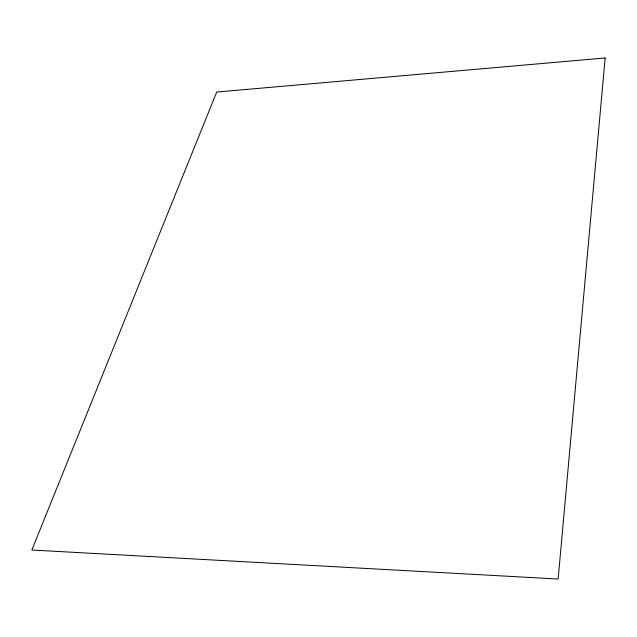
<?xml version="1.0" encoding="UTF-8"?>
<svg xmlns="http://www.w3.org/2000/svg" width="637" height="637" viewBox="0 0 637 637"><rect width="100%" height="100%" fill="white"/><g stroke="black" fill="none" stroke-linecap="round" stroke-linejoin="round"><path stroke-width="0.96" d="M605.15 57.967L558.147 579.033L31.85 550.026L216.707 92.046L605.15 57.967"/></g></svg>
